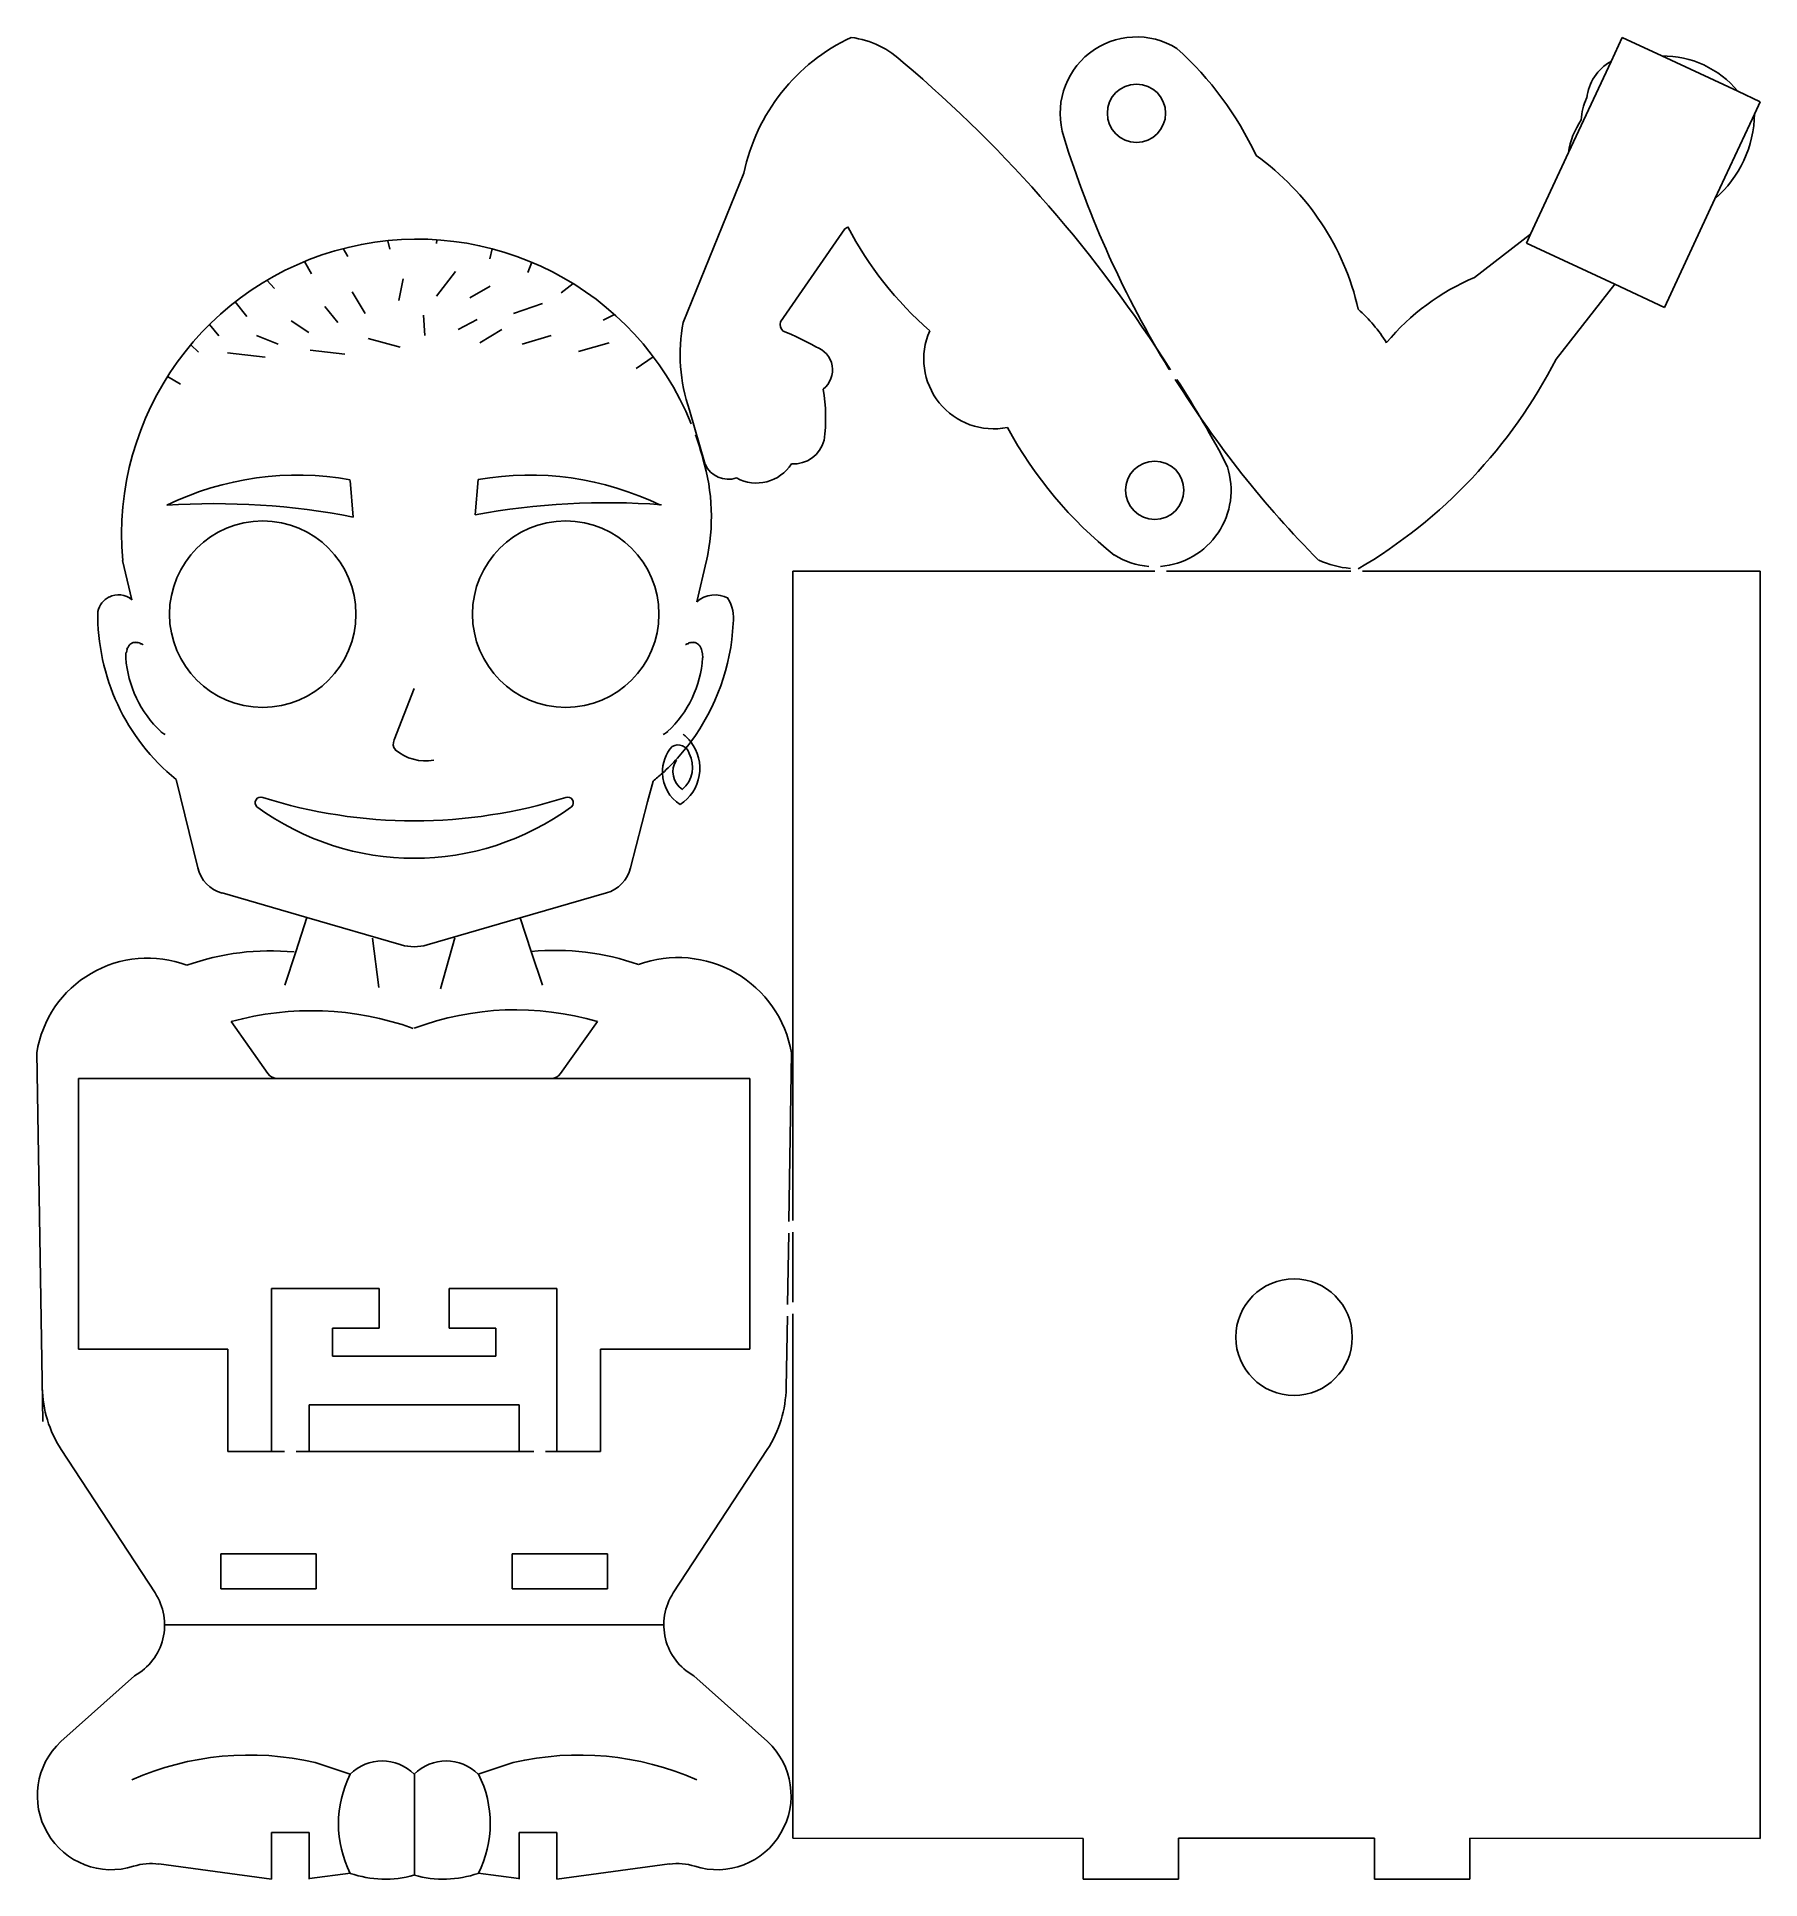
# Model space of a CAD drawing. Extents: x 1 to 149, y 1 to 159.
import ezdxf

# ---------------------------------------------------------------- set-up
doc = ezdxf.new("R2010")
doc.units = 0
doc.header["$MEASUREMENT"] = 0
doc.layers.add('Corte exterior', color=1, linetype='Continuous', true_color=0xff0000)
doc.layers.add('grabado linea medio', color=3, linetype='Continuous', true_color=0x00ff00)

msp = doc.modelspace()

# ---------------------------------------------------------------- linework, layer by layer
at = {"layer": 'Corte exterior'}
for p, q in [((136.2, 156.94), (137.16, 159)), ((137.16, 159), (140.56, 157.42)), ((147.07, 154.38), (149, 153.48)), ((149, 153.48), (148.53, 152.46)), ((129.29, 142.13), (132.55, 149.11)), ((56.59, 134.55), (61.8, 147.36)), ((145.12, 145.16), (140.78, 135.84)), ((70.45, 142.57), (64.94, 134.6)), ((124.5, 138.4), (129.29, 142.13)), ((136.54, 137.82), (131.5, 131.4)), ((140.78, 135.84), (136.54, 137.82)), ((57.13, 127.03), (58.47, 122.37)), ((8.48, 114.11), (9.28, 110.75)), ((57.75, 110.58), (58.59, 114.11)), ((66, 113.22), (66, 58.71)), ((97.05, 113.21), (66, 113.22)), ((113.88, 113.21), (98.05, 113.21)), ((149, 113.2), (114.88, 113.21)), ((149, 4.5), (149, 113.2)), ((14.94, 87.76), (13.08, 95.33)), ((54, 95.19), (53.53, 93.43)), ((52.06, 87.76), (53.53, 93.43)), ((24.29, 83.49), (17.01, 85.6)), ((42.6, 83.46), (49.99, 85.6)), ((23.34, 80.56), (24.29, 83.49)), ((43.55, 80.58), (42.6, 83.46)), ((1.12, 71.89), (1.63, 40.27)), ((65.89, 71.89), (65.65, 57.42)), ((17.5, 69.68), (4.7, 69.68)), ((4.7, 69.68), (4.7, 46.48)), ((17.5, 69.68), (49.5, 69.68)), ((49.5, 69.68), (62.3, 69.68)), ((62.3, 69.68), (62.3, 46.48)), ((66, 58.71), (66, 57.5)), ((65.64, 56.42), (65.54, 50.29)), ((66, 56.5), (66, 50.5)), ((21.25, 51.68), (21.25, 37.68)), ((30.5, 51.68), (21.25, 51.68)), ((30.5, 48.26), (30.5, 51.68)), ((36.49, 51.68), (36.49, 48.26)), ((45.75, 51.68), (36.49, 51.68)), ((45.75, 37.68), (45.75, 51.68)), ((65.52, 49.29), (65.42, 43.17)), ((66, 49.5), (66, 46.89)), ((26.5, 48.26), (30.5, 48.26)), ((26.5, 45.86), (26.5, 48.26)), ((36.49, 48.26), (40.5, 48.26)), ((40.5, 48.26), (40.5, 45.86)), ((4.7, 46.48), (17.5, 46.48)), ((17.5, 37.68), (17.5, 46.48)), ((40.5, 45.86), (26.5, 45.86)), ((49.5, 46.48), (49.5, 37.68)), ((62.3, 46.48), (49.5, 46.48)), ((66, 46.89), (66, 4.52)), ((24.5, 41.68), (42.5, 41.68)), ((24.5, 37.68), (24.5, 41.68)), ((42.5, 41.68), (42.5, 37.68)), ((3.21, 37.85), (11.27, 25.55)), ((22.37, 37.68), (17.5, 37.68)), ((43.77, 37.68), (23.37, 37.68)), ((49.5, 37.68), (44.77, 37.68)), ((63.79, 37.85), (55.73, 25.55)), ((16.9, 28.9), (25.1, 28.9)), ((16.9, 25.9), (16.9, 28.9)), ((25.1, 28.9), (25.1, 25.9)), ((41.9, 28.9), (41.9, 25.9)), ((50.1, 28.9), (41.9, 28.9)), ((50.1, 25.9), (50.1, 28.9)), ((25.1, 25.9), (16.9, 25.9)), ((41.9, 25.9), (50.1, 25.9)), ((9.51, 18.44), (3.18, 12.81)), ((57.49, 18.44), (63.82, 12.81)), ((21.25, 5), (21.25, 1)), ((24.5, 5), (21.25, 5)), ((24.5, 1), (24.5, 5)), ((42.5, 5), (42.5, 1)), ((45.75, 5), (42.5, 5)), ((45.75, 1), (45.75, 5)), ((66, 4.52), (90.9, 4.5)), ((90.9, 4.5), (90.9, 1.01)), ((99.1, 4.51), (115.9, 4.51)), ((99.1, 1.01), (99.1, 4.51)), ((115.9, 4.51), (115.9, 1.01)), ((124.1, 4.51), (149, 4.5)), ((124.1, 1.01), (124.1, 4.51)), ((11.59, 2.3), (21.25, 1)), ((55.41, 2.3), (45.75, 1)), ((24.52, 1.05), (28.02, 1.5)), ((42.49, 1.05), (38.99, 1.5)), ((90.9, 1.01), (99.1, 1.01)), ((115.9, 1.01), (124.1, 1.01))]:
    msp.add_line(p, q, dxfattribs=at)
for centre, radius in [((95.48, 152.49), 2.5), ((97.05, 120.15), 2.5), ((20.5, 109.52), 8), ((46.5, 109.52), 8), ((109, 47.5), 5)]:
    msp.add_circle(centre, radius, dxfattribs=at)
for centre, radius, start, end in [((78.02, 143.99), 16.57, 115.0529, 168.2528), ((69.99, 151.2), 7.86, 45.7728, 82.6427), ((95.48, 152.49), 6.55, 57.9423, 197.9593), ((79.95, 136.9), 28.43, 24.8878, 48.0462), ((1.75, 69.58), 114.23, 32.2194, 49.806), ((138.25, 153.32), 4.16, 119.4522, 173.551), ((140.67, 149.14), 8.27, 39.2456, 90.7544), ((138.14, 151.81), 4.49, 153.8155, 178.6792), ((139.01, 148.18), 6.53, 145.1165, 171.817), ((138.69, 152.6), 9.83, 310.8173, 359.1827), ((174.7, 177.2), 89.55, 197.3708, 211.4274), ((92.86, 130.8), 22.19, 12.71, 54.5136), ((65.71, 149.3), 8.24, 305.1707, 307.3381), ((97.92, 156.97), 30.7, 207.5847, 228.9254), ((33.76, 116.32), 25.37, 22.0661, 184.9918), ((132.07, 120.27), 19.65, 112.6585, 140.3283), ((70.66, 131.78), 14.34, 168.8827, 199.3411), ((65.56, 134.35), 0.666, 158.2568, 234.6656), ((105.8, 125.82), 13.15, 32.1026, 48.5642), ((56.56, 112.52), 22.96, 60.2367, 67.9703), ((83.21, 131.4), 5.98, 156.0694, 281.5587), ((67.31, 130.47), 2.09, 308.1164, 71.8642), ((91.93, 151.74), 44.49, 300.4792, 332.7939), ((174.7, 177.2), 89.55, 212.0673, 224.7554), ((23.77, 81), 89.55, 27.3708, 32.9064), ((53.79, 126.31), 15.02, 352.7871, 9.678), ((33.76, 116.32), 25.37, 14.9755, 19.8081), ((115.71, 142.43), 35.57, 208.3552, 231.5136), ((66.05, 125.13), 2.72, 266.3628, 345.1368), ((41.54, 117.88), 17.46, 347.5122, 16.6088), ((60.46, 123.28), 2.19, 204.3705, 288.2561), ((62.86, 124.37), 3.6, 241.6163, 327.0574), ((97.05, 120.15), 6.55, 274.3707, 17.9593), ((97.05, 120.15), 6.55, 237.9423, 265.6293), ((114.76, 122.5), 9.11, 246.4178, 264.1756), ((8.31, 109.23), 2.03, 119.3366, 164.8427), ((8.13, 109.47), 1.72, 47.9109, 118.0897), ((59.32, 108.79), 2.38, 61.751, 131.2887), ((57.73, 109.17), 3.18, 351.9481, 32.4464), ((24.55, 109.46), 18.2, 179.0631, 230.9141), ((42.25, 109.67), 18.65, 323.424, 357.0719), ((54.3, 96.29), 3.71, 303.2133, 37.8379), ((42.25, 109.67), 18.65, 309.038, 312.3081), ((58.11, 95.97), 3.31, 181.5337, 237.4622), ((20.33, 93.35), 0.477, 68.4203, 227.3573), ((33.5, 134.92), 43.13, 252.4562, 287.5438), ((46.68, 93.35), 0.477, 312.6427, 111.5797), ((33.5, 111.43), 22.85, 233.7814, 306.2186), ((17.7, 88.33), 2.82, 191.6438, 255.9755), ((49.15, 88.48), 3, 286.2115, 346.1693), ((21.16, 59.36), 21.28, 84.5197, 109.6884), ((45.66, 59.4), 21.28, 70.5236, 95.6923), ((10.61, 70.4), 9.61, 69.4, 171.0653), ((56.14, 70.17), 9.89, 10.0151, 110.029), ((11.58, 43.33), 10, 180.9264, 213.206), ((55.42, 43.33), 10, 326.794, 359.0736), ((7.08, 22.81), 5, 299.0546, 33.206), ((59.92, 22.81), 5, 146.794, 240.9454), ((7.51, 8.16), 6.35, 132.9803, 287.5402), ((59.49, 8.16), 6.35, 252.4598, 47.0197), ((10.93, -2.66), 5, 82.3481, 107.5402), ((56.07, -2.66), 5, 72.4598, 97.6519), ((31.01, 10.26), 9.26, 251.1283, 285.4802), ((35.99, 10.26), 9.26, 254.5198, 288.8717)]:
    msp.add_arc(centre, radius, start, end, dxfattribs=at)
at = {"layer": 'grabado linea medio'}
for p, q in [((132.55, 149.11), (136.2, 156.94)), ((140.56, 157.42), (147.07, 154.38)), ((148.53, 152.46), (145.12, 145.16)), ((27.41, 140.88), (27.8, 140.21)), ((31.23, 141.56), (31.41, 140.83)), ((35.45, 141.63), (35.4, 141.33)), ((40.19, 140.86), (40, 140)), ((128.94, 141.36), (129.29, 142.13)), ((136.54, 137.82), (128.94, 141.36)), ((24.1, 139.78), (24.68, 138.71)), ((43.59, 139.71), (43.24, 138.84)), ((20.86, 138.17), (21.5, 137.46)), ((32.54, 138.29), (32.17, 136.42)), ((37.03, 138.91), (35.41, 136.79)), ((40.02, 137.66), (38.27, 136.67)), ((47.13, 137.88), (46.11, 137.09)), ((19.14, 135.06), (18.13, 136.3)), ((28.18, 137.16), (29.3, 135.3)), ((44.5, 136.17), (42.01, 135.3)), ((16.74, 133.41), (15.93, 134.37)), ((22.95, 134.67), (24.45, 133.68)), ((25.82, 135.92), (26.94, 134.55)), ((34.29, 135.17), (34.41, 133.43)), ((38.9, 134.8), (37.28, 133.93)), ((50.68, 135.23), (49.72, 134.73)), ((19.96, 133.43), (21.83, 132.68)), ((29.55, 133.18), (32.29, 132.43)), ((41.01, 133.93), (39.14, 132.8)), ((45.25, 133.43), (42.76, 132.68)), ((50.23, 132.8), (47.61, 132.06)), ((14.32, 132.63), (15, 132)), ((17.47, 131.93), (20.71, 131.56)), ((24.57, 132.18), (27.56, 131.81)), ((54.02, 131.59), (52.56, 130.59)), ((13.44, 129.24), (12.33, 129.91)), ((28, 121), (28.27, 117.85)), ((38.72, 118.04), (38.99, 121.07)), ((33.5, 103.13), (31.78, 98.73)), ((24.29, 83.49), (32.39, 81.15)), ((34.61, 81.15), (42.6, 83.46)), ((29.91, 81.73), (30.46, 77.48)), ((36.98, 81.74), (35.76, 77.37)), ((23.34, 80.56), (22.4, 77.68)), ((43.55, 80.58), (44.5, 77.7)), ((17.78, 74.57), (20.95, 70.1)), ((46.05, 70.1), (49.22, 74.57)), ((12.08, 22.81), (54.92, 22.81)), ((28, 10), (25, 11)), ((33.52, 1.34), (33.52, 10.01)), ((42, 11), (39, 10))]:
    msp.add_line(p, q, dxfattribs=at)
for centre, radius, start, end in [((23.49, 95.8), 25.65, 79.8473, 115.9268), ((43.41, 95.8), 25.65, 64.0732, 99.9255), ((16.34, 56.63), 62.37, 78.9701, 93.7388), ((50.08, 56.71), 62.37, 85.7265, 100.4952), ((11.1, 105.79), 2.36, 168.8559, 180.7371), ((10.38, 105.97), 1.6, 161.4633, 170.2587), ((10.02, 106.11), 1.23, 154.7319, 162.3656), ((9.82, 106.22), 0.993, 148.1521, 155.4227), ((9.69, 106.31), 0.834, 141.2257, 148.7567), ((9.59, 106.4), 0.703, 132.9635, 141.9282), ((9.56, 106.45), 0.651, 115.4218, 133.6482), ((9.56, 106.45), 0.651, 97.1953, 115.4218), ((9.57, 106.4), 0.703, 88.9153, 97.88), ((9.58, 106.26), 0.834, 82.0868, 89.6178), ((9.57, 106.11), 0.993, 75.4208, 82.6915), ((9.53, 105.88), 1.23, 68.4779, 76.1116), ((9.41, 105.51), 1.6, 60.5849, 69.3802), ((9.09, 104.83), 2.36, 61.1655, 61.9877), ((57.93, 104.85), 2.36, 118.6488, 119.471), ((57.59, 105.51), 1.6, 110.6198, 119.4151), ((57.48, 105.88), 1.23, 103.8884, 111.5221), ((57.43, 106.11), 0.993, 97.3085, 104.5792), ((57.42, 106.26), 0.834, 90.3822, 97.9132), ((57.43, 106.4), 0.703, 82.12, 91.0847), ((57.44, 106.45), 0.651, 64.5782, 82.8047), ((57.44, 106.45), 0.651, 46.3518, 64.5782), ((57.41, 106.4), 0.703, 38.0718, 47.0365), ((57.32, 106.31), 0.834, 31.2433, 38.7743), ((57.19, 106.22), 0.993, 24.5773, 31.8479), ((56.98, 106.11), 1.23, 17.6344, 25.2681), ((56.63, 105.97), 1.6, 9.7413, 18.5367), ((55.9, 105.79), 2.36, 359.2629, 11.1441), ((18.43, 106.49), 9.71, 184.3129, 205.4218), ((48.57, 106.49), 9.71, 334.5782, 355.6871), ((18.43, 106.49), 9.71, 205.4218, 226.5306), ((48.57, 106.49), 9.71, 313.4694, 334.5782), ((13.26, 101.25), 2.36, 230.1536, 241.2127), ((32.47, 98.38), 0.767, 153.1921, 219.9776), ((42.25, 109.67), 18.65, 312.3081, 323.424), ((58.11, 95.97), 3.31, 138.316, 181.5337), ((53.74, 101.25), 2.36, 298.8345, 309.8936), ((56.14, 97.3), 1, 16.2309, 119.6967), ((54.3, 96.29), 3.71, 37.8379, 52.075), ((34.47, 100.91), 3.98, 229.3429, 280.2617), ((57.53, 96), 1.83, 146.7773, 236.2392), ((54.87, 96.4), 2.52, 310.5457, 27.8265), ((33.5, 84.99), 4, 253.8422, 286.1578), ((24.67, 49.53), 25.97, 70.3556, 105.375), ((42.22, 50.84), 24.74, 73.5694, 110.6402), ((21.77, 70.68), 1, 215.3068, 270), ((45.24, 70.68), 1, 270, 324.6932), ((19.35, -13.34), 24.99, 76.9142, 113.7927), ((30.75, 7.25), 3.89, 45, 135), ((36.25, 7.25), 3.89, 45, 135), ((47.66, -13.34), 24.99, 66.2073, 103.0858), ((36.43, 5.76), 9.43, 153.3041, 206.8758), ((30.6, 5.76), 9.43, 333.1422, 26.7139)]:
    msp.add_arc(centre, radius, start, end, dxfattribs=at)

doc.saveas('drawing.dxf')
